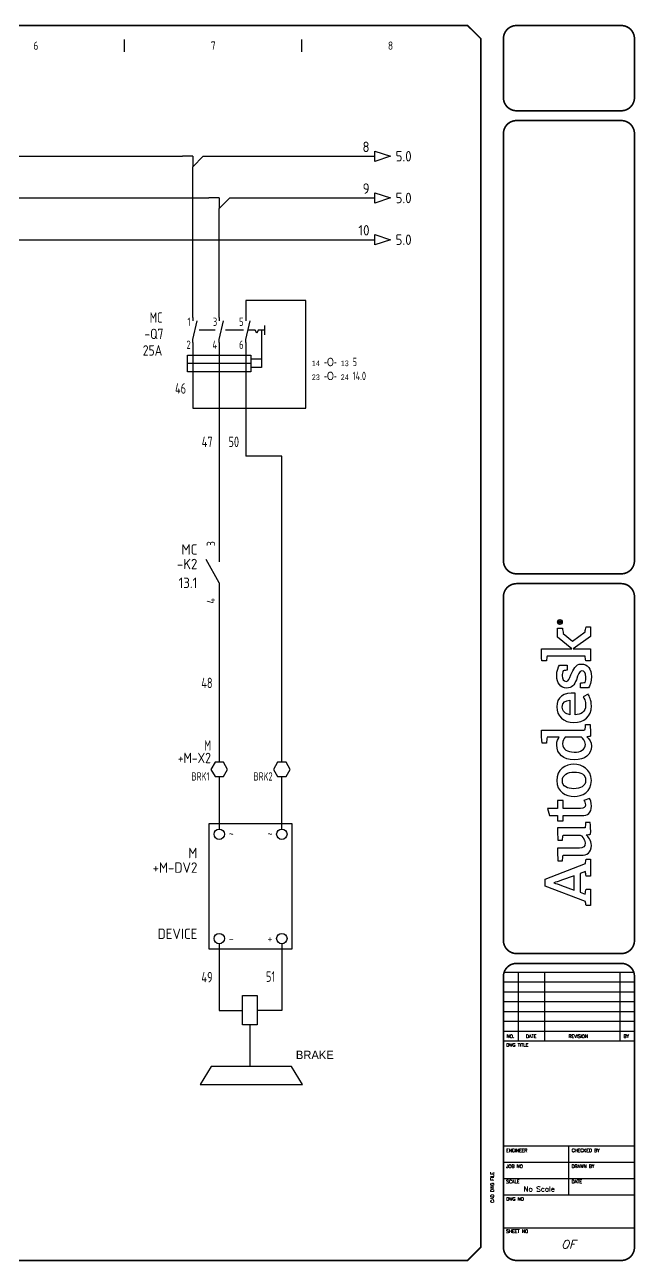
# Model space of a CAD drawing. Header units: millimetres. Extents: x 0 to 840, y 0 to 593.
# Drawn here: x 547 to 840, y 0 to 593 of the extents above; entities that cross this region are included whole.
import ezdxf
from ezdxf.enums import TextEntityAlignment as Align

# ---------------------------------------------------------------- set-up
doc = ezdxf.new("R2010")
doc.units = ezdxf.units.MM
doc.header["$LTSCALE"] = 10
doc.header["$MEASUREMENT"] = 0
doc.linetypes.add('DASHED', pattern=[0.75, 0.5, -0.25])
for name, color, linetype in [('DESC', 150, 'Continuous'), ('LAYER_1', 160, 'Continuous'), ('LINK', 9, 'DASHED'), ('LOC', 8, 'Continuous'), ('MISC', 7, 'Continuous'), ('RED_2.5mm^2', 1, 'Continuous'), ('RED_4.0mm^2', 1, 'Continuous'), ('SYMS', 7, 'Continuous'), ('TAGS', 150, 'Continuous'), ('TAN_4.0mm^2', 253, 'Continuous'), ('TERMS', 123, 'Continuous'), ('TITLE', 7, 'Continuous'), ('WIRENO', 72, 'Continuous'), ('WIREREF', 52, 'Continuous'), ('XREF', 7, 'Continuous'), ('XREFCHILD', 134, 'Continuous')]:
    doc.layers.add(name, color=color, linetype=linetype)
doc.styles.add('ITALIC', font='ITALIC')
doc.styles.add('SIMPLEX', font='simplex')
doc.styles.add('WD_IEC', font='isocp2.shx', dxfattribs={"width": 0.9, "height": 4})

# ---------------------------------------------------------------- blocks, each defined once
blk = doc.blocks.new('VCR21')
for p, q in [((0, 7.5), (0, 2.5)), ((0, -2.5), (-3.125, 3.125)), ((0, -2.5), (0, -7.5))]:
    blk.add_line(p, q)
at = {"style": 'WD_IEC'}
for tag, p in [('INST', (-5.25, 7.75)), ('LOC', (-5.25, 4.25)), ('TAG2', (-5.25, 0.75)), ('XREF', (-5.25, -3.75)), ('DESC1', (-5.25, -7.6)), ('DESC2', (-5.25, -11.1)), ('DESC3', (-5.25, -14.6))]:
    blk.add_attdef(tag, text='', height=2.5, dxfattribs=at).set_placement(p, align=Align.RIGHT)
blk.add_attdef('TERM01', text='', height=2, rotation=90, dxfattribs=at).set_placement((-1, 7.5), align=Align.RIGHT)
at = {"style": 'WD_IEC', "flags": 1}
for tag, p, height in [('X2TERM01', (0, 7.5), 0.32), ('X4LINK', (-2, 0), 0.32), ('X1LINK', (-0.5, 0), 0.32), ('CONTACT', (4, -3.5), 1), ('FAMILY', (4, -5), 1), ('X8TERM02', (0, -7.5), 0.32)]:
    blk.add_attdef(tag, p, '', height=height, dxfattribs=at)
at = {"style": 'WD_IEC'}
blk.add_attdef('TERM02', (-1, -7.5), '', height=2, rotation=90, dxfattribs=at)
blk = doc.blocks.new('VDV1TF')
blk.add_lwpolyline([(-2.5, -15), (17.5, -15), (17.5, 15), (-2.5, 15)], close=True)
for centre in [(0, 12.5), (15, 12.5), (0, -12.5), (15, -12.5)]:
    blk.add_circle(centre, 1.25)
at = {"style": 'WD_IEC'}
for tag, p in [('INST', (-5.25, 10.25)), ('LOC', (-5.25, 6.75)), ('TAG1', (-5.25, 3.25)), ('XREF', (-5.25, -1.6)), ('DESC1', (-5.25, -5.6)), ('DESC2', (-5.25, -9.1)), ('DESC3', (-5.25, -12.6))]:
    blk.add_attdef(tag, text='', height=2.5, dxfattribs=at).set_placement(p, align=Align.RIGHT)
at = {"style": 'WD_IEC', "flags": 1}
for tag, p, height in [('X4TERM02', (-1.25, 12.5), 0.32), ('X2TERM02', (0, 13.75), 0.32), ('X2TERM04', (15, 13.75), 0.32), ('X1TERM04', (16.25, 12.5), 0.32), ('X4TERM01', (-1.25, -12.5), 0.32), ('X8TERM01', (0, -13.75), 0.32), ('X8TERM03', (15, -13.75), 0.32), ('X1TERM03', (16.25, -12.5), 0.32), ('ASSYCODE', (18.5, -16.5), 1), ('FAMILY', (18.5, -18), 1), ('CATDESC', (18.5, -19.5), 1)]:
    blk.add_attdef(tag, p, '', height=height, dxfattribs=at)
at = {"style": 'WD_IEC'}
for tag, p in [('TERM02', (2.25, 12.5)), ('TERM01', (2.25, -12.5))]:
    blk.add_attdef(tag, text='', height=2, dxfattribs=at).set_placement(p, align=Align.MIDDLE_LEFT)
for tag, p in [('TERM04', (12.75, 12.5)), ('TERM03', (12.75, -12.5))]:
    blk.add_attdef(tag, text='', height=2, dxfattribs=at).set_placement(p, align=Align.MIDDLE_RIGHT)
at = {"lineweight": 15, "style": 'WD_IEC', "flags": 1}
for tag, p in [('MFG', (7.5, 5)), ('CAT', (7.5, 1))]:
    blk.add_attdef(tag, text='', height=2.7, dxfattribs=at).set_placement(p, align=Align.CENTER)
at = {"lineweight": 15, "style": 'WD_IEC'}
for tag, p in [('RATING1', (7.5, -3)), ('RATING2', (7.5, -7))]:
    blk.add_attdef(tag, text='', height=2.5, dxfattribs=at).set_placement(p, align=Align.CENTER)
blk = doc.blocks.new('HA1S1')
blk.add_lwpolyline([(0, 1.25), (3.75, 0), (0, -1.25)], close=True)
at = {"style": 'WD_IEC'}
for tag, height, flags, p in [('WIRENO', 2.5, 8, (-1.25, 1)), ('SIGCODE', 1, 1, (5, 1.8))]:
    blk.add_attdef(tag, text='', height=height, dxfattribs=dict(at, flags=flags)).set_placement(p, align=Align.RIGHT)
at = {"style": 'WD_IEC', "flags": 1}
blk.add_attdef('X4TERM01', (0, 0), '', height=0.32, dxfattribs=at)
at = {"style": 'WD_IEC'}
blk.add_attdef('XREF', text='', height=2.5, dxfattribs=at).set_placement((5, 0), align=Align.MIDDLE_LEFT)
blk.add_attdef('DESC1', text='', height=2.5, dxfattribs=at).set_placement((-1.25, -1), align=Align.TOP_RIGHT)
blk = doc.blocks.new('VT0003')
for p, q in [((-1, 1.73), (-2, 0)), ((-2, 0), (-1, -1.73)), ((1, 1.73), (-1, 1.73)), ((2, 0), (1, 1.73)), ((1, -1.73), (2, 0)), ((-1, -1.73), (1, -1.73))]:
    blk.add_line(p, q)
at = {"style": 'WD_IEC', "width": 0.7}
for tag, p in [('INST', (-2, 7.5)), ('LOC', (-2, 4.5))]:
    blk.add_attdef(tag, text='', height=2.5, dxfattribs=at).set_placement(p, align=Align.RIGHT)
at = {"linetype": 'Continuous', "style": 'WD_IEC'}
for tag, height, width, flags, p in [('TAGSTRIP', 2.5, 0.9, 8, (-2, 1.5)), ('MFG', 0.25, 0.8, 1, (-2, -2.5)), ('CAT', 0.25, 0.8, 1, (-2, -3)), ('ASSYCODE', 0.25, 0.8, 1, (-2, -3.5))]:
    blk.add_attdef(tag, text='', height=height, dxfattribs=dict(at, width=width, flags=flags)).set_placement(p, align=Align.RIGHT)
at = {"linetype": 'Continuous', "style": 'WD_IEC', "width": 0.8, "flags": 8}
blk.add_attdef('TERM01', text='', height=2, dxfattribs=at).set_placement((0, 0), align=Align.MIDDLE_CENTER)
at = {"style": 'WD_IEC', "flags": 1}
for tag, p, height in [('X4TERM01', (-2, 0), 0.256), ('X4TERMDESC01', (-1.88, -0.37), 0.4), ('X2TERM01', (0, 1.73), 0.256), ('X2TERMDESC01', (0.15, 1.21), 0.4), ('X2PIN01', (0.52, 1.34), 0.4), ('X1PIN01', (1.39, 0.26), 0.4), ('X1TERMDESC01', (1.88, -0.39), 0.4), ('X1TERM01', (2, 0), 0.256), ('X4PIN01', (-1.82, -0.6), 0.4), ('X8TERM01', (0, -1.73), 0.256), ('X8TERMDESC01', (0, -2.11), 0.4), ('X8PIN01', (0.41, -1.54), 0.4), ('LINKTERM', (1.52, -1.15), 0.4), ('STRIPSEQ', (2.52, -3.93), 0.4)]:
    blk.add_attdef(tag, p, '', height=height, dxfattribs=at)
blk = doc.blocks.new('AI9-BLK2')
at = {"layer": 'LAYER_1', "color": 7}
blk.add_circle((0, 0), 2.03, dxfattribs=at)
blk.add_open_spline([(1.7, 0), (1.7, -1), (1, -1.8), (0, -1.8), (-1, -1.8), (-1.7, -1), (-1.7, 0), (-1.7, 1), (-1, 1.8), (0, 1.8), (1, 1.8), (1.7, 1), (1.7, 0)], degree=3, knots=[0, 0, 0, 0, 1, 1, 1, 2, 2, 2, 3, 3, 3, 4, 4, 4, 4], dxfattribs=at)
blk = doc.blocks.new('AI9-BLK1')
at = {"layer": 'LAYER_1', "color": 7}
for points, knots in [([(0.7, -1.1), (0.7, -1.1), (0.2, -0.4), (0.2, -0.4), (0.1, -0.2), (0, -0.2), (-0.1, -0.1), (0.3, 0), (0.5, 0.2), (0.5, 0.5), (0.5, 0.8), (0.3, 1.1), (-0.2, 1.1), (-0.2, 1.1), (-0.8, 1.1), (-0.8, 1.1), (-0.8, 1.1), (-0.8, -1.1), (-0.8, -1.1), (-0.8, -1.1), (-0.5, -1.1), (-0.5, -1.1), (-0.5, -1.1), (-0.5, -0.1), (-0.5, -0.1), (-0.4, -0.1), (-0.3, -0.2), (-0.2, -0.3), (-0.2, -0.3), (0.3, -1.1), (0.3, -1.1), (0.3, -1.1), (0.7, -1.1), (0.7, -1.1)], [0, 0, 0, 0, 1, 1, 1, 2, 2, 2, 3, 3, 3, 4, 4, 4, 5, 5, 5, 6, 6, 6, 7, 7, 7, 8, 8, 8, 9, 9, 9, 10, 10, 10, 11, 11, 11, 11]), ([(0.2, 0.5), (0.2, 0.2), (-0.1, 0.1), (-0.3, 0.1), (-0.3, 0.1), (-0.5, 0.1), (-0.5, 0.1), (-0.5, 0.1), (-0.5, 0.8), (-0.5, 0.8), (-0.5, 0.8), (-0.2, 0.8), (-0.2, 0.8), (0.1, 0.8), (0.2, 0.7), (0.2, 0.5)], [0, 0, 0, 0, 1, 1, 1, 2, 2, 2, 3, 3, 3, 4, 4, 4, 5, 5, 5, 5])]:
    blk.add_open_spline(points, degree=3, knots=knots, dxfattribs=at)
blk = doc.blocks.new('LOGO')
for points, knots in [([(35.2, 4.3), (35.2, 4.3), (22.1, 38.1), (22.1, 38.1), (22.1, 38.1), (16.1, 38.1), (16.1, 38.1), (16.1, 38.1), (3.2, 4.3), (3.2, 4.3), (2.2, 4.2), (0.9, 4), (0, 3.7), (0, 3.7), (0, 0), (0, 0), (0, 0), (13.7, 0), (13.7, 0), (13.7, 0), (13.7, 3.7), (13.7, 3.7), (12.4, 4), (10.9, 4.3), (9.5, 4.4), (9.5, 4.4), (11.1, 8.8), (11.1, 8.8), (11.1, 8.8), (26.8, 8.8), (26.8, 8.8), (26.8, 8.8), (28.4, 4.3), (28.4, 4.3), (27, 4.2), (25.8, 4), (24.5, 3.7), (24.5, 3.7), (24.5, 0), (24.5, 0), (24.5, 0), (38.7, 0), (38.7, 0), (38.7, 0), (38.7, 3.7), (38.7, 3.7), (37.9, 3.9), (36, 4.3), (35.2, 4.3)], [0, 0, 0, 0, 1, 1, 1, 2, 2, 2, 3, 3, 3, 4, 4, 4, 5, 5, 5, 6, 6, 6, 7, 7, 7, 8, 8, 8, 9, 9, 9, 10, 10, 10, 11, 11, 11, 12, 12, 12, 13, 13, 13, 14, 14, 14, 15, 15, 15, 16, 16, 16, 16]), ([(70.8, 23.1), (70.8, 23.1), (70.8, 27.7), (70.8, 27.7), (70.8, 27.7), (75.3, 27.7), (75.3, 27.7), (75.3, 27.7), (75.3, 34.3), (75.3, 34.3), (75.3, 34.3), (81.3, 36.2), (81.3, 36.2), (81.3, 36.2), (81.3, 27.7), (81.3, 27.7), (81.3, 27.7), (88, 27.7), (88, 27.7), (88, 27.7), (88, 23.1), (88, 23.1), (88, 23.1), (81.3, 23.1), (81.3, 23.1), (81.3, 23.1), (81.3, 8.4), (81.3, 8.4), (81.3, 5.6), (82.1, 4.3), (84.3, 4.3), (86, 4.3), (87.5, 5.1), (88, 5.5), (88, 5.5), (89.7, 0.9), (89.7, 0.9), (88.7, 0.3), (86.5, -0.7), (83.2, -0.7), (77.6, -0.7), (75.3, 2.4), (75.3, 7.4), (75.3, 7.4), (75.3, 23.1), (75.3, 23.1), (75.3, 23.1), (70.8, 23.1), (70.8, 23.1)], [0, 0, 0, 0, 1, 1, 1, 2, 2, 2, 3, 3, 3, 4, 4, 4, 5, 5, 5, 6, 6, 6, 7, 7, 7, 8, 8, 8, 9, 9, 9, 10, 10, 10, 11, 11, 11, 12, 12, 12, 13, 13, 13, 14, 14, 14, 15, 15, 15, 16, 16, 16, 16]), ([(147.1, 4.7), (147.1, 5.4), (147, 6.1), (147, 6.9), (147, 6.9), (147, 41.1), (147, 41.1), (143.4, 41.2), (139.3, 41), (136.1, 40.7), (136.1, 40.7), (136.1, 37), (136.1, 37), (137.7, 36.8), (139.6, 36.6), (141, 36.4), (141, 36.4), (141, 36.4), (141, 36.4), (141, 36.4), (141, 26.2), (141, 26.2), (140, 27.1), (138, 28.4), (134.3, 28.4), (127.3, 28.4), (122, 22.6), (122, 13.8), (122, 4.5), (126.6, -0.7), (133.4, -0.7), (137.1, -0.7), (139.6, 1.1), (141.3, 3.1), (141.3, 2.1), (141.6, 0.6), (141.8, 0), (145.2, -0.2), (148.7, 0.1), (151.7, 0.4), (151.7, 0.4), (151.7, 4.1), (151.7, 4.1), (150.2, 4.2), (148.4, 4.5), (147.1, 4.7)], [0, 0, 0, 0, 1, 1, 1, 2, 2, 2, 3, 3, 3, 4, 4, 4, 5, 5, 5, 6, 6, 6, 7, 7, 7, 8, 8, 8, 9, 9, 9, 10, 10, 10, 11, 11, 11, 12, 12, 12, 13, 13, 13, 14, 14, 14, 15, 15, 15, 15]), ([(229.4, 4.6), (229.4, 4.6), (221.5, 15.2), (221.5, 15.2), (221.5, 15.2), (228, 23), (228, 23), (229.4, 23.1), (231.3, 23.3), (232.4, 23.6), (232.4, 23.6), (232.4, 27.7), (232.4, 27.7), (232.4, 27.7), (225, 27.7), (225, 27.7), (225, 27.7), (215.2, 15.6), (215.2, 15.6), (215.2, 15.6), (215.2, 41.2), (215.2, 41.2), (211.8, 41.3), (208.2, 41.2), (205.1, 40.9), (205.1, 40.9), (205.1, 36.9), (205.1, 36.9), (206.5, 36.8), (208, 36.6), (209.1, 36.5), (209.1, 36.5), (209.1, 4.5), (209.1, 4.5), (207.8, 4.4), (206.3, 4.2), (205.1, 4), (205.1, 4), (205.1, 0), (205.1, 0), (205.1, 0), (215.2, 0), (215.2, 0), (215.2, 0), (215.2, 14.5), (215.2, 14.5), (215.2, 14.5), (225.6, 0), (225.6, 0), (225.6, 0), (233.7, 0), (233.7, 0), (233.7, 0), (233.7, 3.8), (233.7, 3.8), (232.2, 4.2), (230.6, 4.4), (229.4, 4.6)], [0, 0, 0, 0, 1, 1, 1, 2, 2, 2, 3, 3, 3, 4, 4, 4, 5, 5, 5, 6, 6, 6, 7, 7, 7, 8, 8, 8, 9, 9, 9, 10, 10, 10, 11, 11, 11, 12, 12, 12, 13, 13, 13, 14, 14, 14, 15, 15, 15, 16, 16, 16, 17, 17, 17, 18, 18, 18, 19, 19, 19, 19]), ([(12.8, 13.8), (12.8, 13.8), (16.6, 24.3), (16.6, 24.3), (17.8, 27.5), (18.2, 28.8), (18.8, 30.9), (18.8, 30.9), (18.9, 30.9), (18.9, 30.9), (19.6, 28.9), (20, 27.5), (21.1, 24.3), (21.1, 24.3), (24.9, 13.8), (24.9, 13.8), (24.9, 13.8), (12.8, 13.8), (12.8, 13.8)], [0, 0, 0, 0, 1, 1, 1, 2, 2, 2, 3, 3, 3, 4, 4, 4, 5, 5, 5, 6, 6, 6, 6]), ([(59.7, -0.1), (59.5, 0.6), (59.2, 2.6), (59.1, 3.8), (57.8, 2), (54.9, -0.7), (50.2, -0.7), (44.2, -0.7), (42, 3.1), (42, 8.1), (42, 8.1), (42, 22.9), (42, 22.9), (40.6, 23.2), (38.8, 23.4), (37.3, 23.5), (37.3, 23.5), (37.3, 27.3), (37.3, 27.3), (40.3, 27.6), (44.4, 27.8), (48, 27.6), (48, 27.6), (48, 9.3), (48, 9.3), (48, 6.2), (49.1, 4.5), (52.3, 4.5), (55.8, 4.5), (58.4, 7.9), (59, 8.6), (59, 8.6), (59, 23), (59, 23), (57.8, 23.2), (56, 23.4), (54.6, 23.5), (54.6, 23.5), (54.6, 27.3), (54.6, 27.3), (57.6, 27.7), (61.5, 27.8), (65, 27.7), (65, 27.7), (65, 4.6), (65, 4.6), (66.3, 4.4), (68.1, 4.2), (69.6, 4.1), (69.6, 4.1), (69.6, 0.3), (69.6, 0.3), (66.7, 0), (63, -0.2), (59.7, -0.1)], [0, 0, 0, 0, 1, 1, 1, 2, 2, 2, 3, 3, 3, 4, 4, 4, 5, 5, 5, 6, 6, 6, 7, 7, 7, 8, 8, 8, 9, 9, 9, 10, 10, 10, 11, 11, 11, 12, 12, 12, 13, 13, 13, 14, 14, 14, 15, 15, 15, 16, 16, 16, 17, 17, 17, 18, 18, 18, 18]), ([(104.8, -0.7), (95.2, -0.7), (91.4, 7), (91.4, 13.8), (91.4, 20.6), (95.1, 28.4), (104.6, 28.4), (114.1, 28.4), (118.3, 20.8), (118.3, 14), (118.3, 7.2), (114.2, -0.7), (104.8, -0.7)], [0, 0, 0, 0, 1, 1, 1, 2, 2, 2, 3, 3, 3, 4, 4, 4, 4]), ([(104.5, 23.6), (99.6, 23.6), (97.8, 19.5), (97.8, 14), (97.8, 8.5), (99.9, 4.1), (104.8, 4.1), (109.8, 4.1), (111.8, 8.2), (111.8, 13.8), (111.8, 19.3), (109.5, 23.6), (104.5, 23.6)], [0, 0, 0, 0, 1, 1, 1, 2, 2, 2, 3, 3, 3, 4, 4, 4, 4]), ([(141, 7.6), (140.3, 6.7), (138.2, 4.3), (135, 4.3), (130.5, 4.3), (128.5, 8.1), (128.5, 13.8), (128.5, 19.6), (130.9, 23.5), (135.4, 23.5), (138.3, 23.5), (139.9, 22.3), (141, 21.3), (141, 21.3), (141, 7.6), (141, 7.6)], [0, 0, 0, 0, 1, 1, 1, 2, 2, 2, 3, 3, 3, 4, 4, 4, 5, 5, 5, 5]), ([(167.6, 4.1), (171.4, 4.1), (173.8, 5.5), (175, 6.2), (175, 6.2), (177.1, 2.1), (177.1, 2.1), (175.5, 1.1), (172.6, -0.7), (167.2, -0.7), (158.2, -0.7), (153.3, 5.5), (153.3, 14), (153.3, 22.5), (158.9, 28.4), (166.4, 28.4), (174.6, 28.4), (178.7, 22.5), (177.9, 12.9), (177.9, 12.9), (159.8, 12.9), (159.8, 12.9), (160, 7.9), (162.3, 4.1), (167.6, 4.1)], [0, 0, 0, 0, 1, 1, 1, 2, 2, 2, 3, 3, 3, 4, 4, 4, 5, 5, 5, 6, 6, 6, 7, 7, 7, 8, 8, 8, 8]), ([(172, 17.3), (171.9, 20.8), (170.4, 23.7), (166.3, 23.7), (162.6, 23.7), (160.6, 21.2), (159.9, 17.3), (159.9, 17.3), (172, 17.3), (172, 17.3)], [0, 0, 0, 0, 1, 1, 1, 2, 2, 2, 3, 3, 3, 3]), ([(193.3, 16.4), (190.2, 17.6), (187.8, 18.3), (187.8, 20.5), (187.8, 22.6), (189.9, 23.7), (192.6, 23.7), (194.1, 23.7), (195.6, 23.5), (196.8, 23.1), (196.9, 21.9), (197.1, 20.1), (197.3, 19.6), (197.3, 19.6), (201.3, 19.6), (201.3, 19.6), (201.3, 19.6), (201.3, 26.1), (201.3, 26.1), (200.2, 26.8), (197.1, 28.4), (192.4, 28.4), (186.5, 28.4), (182.2, 25), (182.2, 20.1), (182.2, 15.7), (184.9, 13.4), (189.1, 11.9), (193.4, 10.4), (196.7, 9.3), (196.7, 7.2), (196.7, 5.1), (195, 3.9), (191.4, 3.9), (189.9, 3.9), (188.1, 4.1), (187, 4.6), (186.9, 5.9), (186.6, 7.8), (186.3, 8.4), (186.3, 8.4), (182.3, 8.4), (182.3, 8.4), (182.3, 8.4), (182.3, 1.6), (182.3, 1.6), (182.3, 1.6), (182.3, 1.6), (182.3, 1.6), (184.1, 0.5), (187.5, -0.8), (191.8, -0.8), (198.3, -0.8), (202.4, 2.6), (202.4, 7.8), (202.4, 12.5), (197.8, 14.6), (193.3, 16.4)], [0, 0, 0, 0, 1, 1, 1, 2, 2, 2, 3, 3, 3, 4, 4, 4, 5, 5, 5, 6, 6, 6, 7, 7, 7, 8, 8, 8, 9, 9, 9, 10, 10, 10, 11, 11, 11, 12, 12, 12, 13, 13, 13, 14, 14, 14, 15, 15, 15, 16, 16, 16, 17, 17, 17, 18, 18, 18, 19, 19, 19, 19])]:
    blk.add_open_spline(points, degree=3, knots=knots)
for name, p in [('AI9-BLK2', (237.6, 25.7)), ('AI9-BLK1', (237.8, 25.7))]:
    blk.add_blockref(name, p)
blk = doc.blocks.new('acade_title')
at = {"layer": 'SYMS'}
for p, q in [((595, 580), (595, 586)), ((680, 580), (680, 586))]:
    blk.add_line(p, q, dxfattribs=at)
at = {"layer": 'TITLE'}
for p, q in [((765.79, 586.36), (765.79, 551.29)), ((776.63, 138.97), (839.44, 138.97)), ((783.7, 138.97), (783.7, 106)), ((796.26, 138.97), (796.26, 106)), ((832.38, 138.97), (832.38, 106)), ((776.63, 134.26), (839.44, 134.26)), ((776.63, 129.55), (839.44, 129.55)), ((776.63, 124.84), (839.44, 124.84)), ((776.63, 120.13), (839.44, 120.13)), ((776.63, 115.42), (839.44, 115.42)), ((776.63, 110.71), (839.44, 110.71)), ((776.63, 106), (839.44, 106)), ((765.79, 7.07), (765.79, 55.62)), ((776.63, 55.75), (839.44, 55.75)), ((808.04, 32.19), (808.04, 55.75)), ((776.63, 47.89), (839.44, 47.89)), ((776.63, 40.04), (839.44, 40.04)), ((776.63, 32.19), (839.44, 32.19)), ((776.63, 16.49), (839.44, 16.49))]:
    blk.add_line(p, q, dxfattribs=at)
at = {"layer": 'TITLE', "const_width": 0.784}
blk.add_lwpolyline([(765.79, 7.07), (765.79, 586.36), (759.5, 592.64), (7.07, 592.64), (0.79, 586.36), (0.79, 7.07), (7.07, 0.79), (759.5, 0.79)], close=True, dxfattribs=at)
for points in [[(782.91, 592.64, 0.414214), (776.63, 586.36, 0.414214)], [(839.44, 586.36, 0.414214), (833.16, 592.64, 0.414214)], [(776.63, 558.09, 0.414214), (782.91, 551.81, 0.414214)], [(833.16, 551.81, 0.414214), (839.44, 558.09, 0.414214)], [(782.91, 547.1, 0.414214), (776.63, 540.82, 0.414214)], [(839.44, 540.82, 0.414214), (833.16, 547.1, 0.414214)], [(776.63, 336.15, 0.414214), (782.91, 329.87, 0.414214)], [(833.16, 329.87, 0.414214), (839.44, 336.15, 0.414214)], [(782.91, 325.16, 0.414214), (776.63, 318.88, 0.414214)], [(839.44, 318.88, 0.414214), (833.16, 325.16, 0.414214)], [(776.63, 154.15, 0.414214), (782.91, 147.87, 0.414214)], [(833.16, 147.87, 0.414214), (839.44, 154.15, 0.414214)], [(782.91, 143.16, 0.414214), (776.63, 136.88, 0.414214)], [(839.44, 136.88, 0.414214), (833.16, 143.16, 0.414214)], [(776.63, 7.07, 0.414214), (782.91, 0.79, 0.414214)], [(833.16, 0.79, 0.414214), (839.44, 7.07, 0.414214)]]:
    blk.add_lwpolyline(points, format="xyb", dxfattribs=at)
for points in [[(833.16, 592.64), (782.91, 592.64)], [(776.63, 586.36), (776.63, 558.09)], [(839.44, 586.36), (839.44, 558.09)], [(833.16, 551.81), (782.91, 551.81)], [(833.16, 547.1), (782.91, 547.1)], [(776.63, 540.82), (776.63, 336.15)], [(839.44, 540.82), (839.44, 336.15)], [(782.91, 329.87), (833.16, 329.87)], [(782.91, 325.16), (833.16, 325.16)], [(782.91, 147.87), (833.16, 147.87)], [(782.91, 143.16), (833.16, 143.16)], [(776.63, 136.88), (776.63, 7.07)], [(839.44, 136.88), (839.44, 7.07)], [(782.91, 0.79), (833.16, 0.79)]]:
    blk.add_lwpolyline(points, dxfattribs=at)
at = {"layer": 'TITLE', "color": 7, "const_width": 0.784}
for points in [[(776.63, 318.88), (776.63, 154.15)], [(839.44, 318.88), (839.44, 154.15)]]:
    blk.add_lwpolyline(points, dxfattribs=at)
at = {"xscale": 0.571500000000015, "yscale": 0.571500000000015, "zscale": 0.571500000000015, "rotation": 90}
blk.add_blockref('LOGO', (818.39, 170.97), dxfattribs=at)
at = {"layer": 'SYMS', "style": 'WD_IEC', "width": 0.9}
for s, p in [('6', (552.5, 581)), ('7', (637.5, 581)), ('8', (722.5, 581))]:
    blk.add_text(s, height=4, dxfattribs=at).set_placement(p, align=Align.CENTER)
at = {"layer": 'TITLE', "color": 1}
for s, height, style, p in [('NO.', 1.57, 'SIMPLEX', (780.03, 108.22)), ('DATE', 1.57, 'SIMPLEX', (789.98, 108.22)), ('REVISION', 1.57, 'SIMPLEX', (812.49, 108.22)), ('BY', 1.57, 'SIMPLEX', (835.52, 108.22)), ('OF', 4, 'ITALIC', (807.77, 8.51))]:
    blk.add_text(s, height=height, dxfattribs=dict(at, style=style)).set_placement(p, align=Align.MIDDLE)
at = {"layer": 'TITLE', "color": 1, "style": 'SIMPLEX'}
for s, p in [('DWG TITLE', (777.94, 103.25)), ('ENGINEER', (777.94, 52.74)), ('CHECKED BY', (809.35, 52.74)), ('JOB NO', (777.94, 45.15)), ('DRAWN BY', (809.35, 45.15)), ('SCALE', (777.94, 37.82)), ('DATE', (809.35, 37.82)), ('DWG NO', (777.94, 29.44)), ('SHEET NO', (777.94, 14))]:
    blk.add_text(s, height=1.57, dxfattribs=at).set_placement(p)
blk.add_text('CAD DWG FILE', height=1.5703, rotation=90, dxfattribs=at).set_placement((772.05, 28.4))
at = {"layer": 'TITLE', "color": 1, "style": 'ITALIC'}
for tag, height, p in [('TITLE#1', 3, (806.47, 85.58)), ('TITLE#2', 3, (806.47, 80.5)), ('TITLE#3', 3, (806.47, 75.41)), ('TITLE#4', 3, (806.47, 70.33)), ('DWG#', 4, (806.47, 20.76))]:
    blk.add_attdef(tag, text='', height=height, dxfattribs=at).set_placement(p, align=Align.CENTER)
at = {"layer": 'TITLE', "color": 1, "style": 'SIMPLEX'}
blk.add_attdef('CAD#', (772.63, 49.19), '', height=2.5, rotation=90, dxfattribs=at)
at = {"layer": 'TITLE', "color": 1}
for tag, p, height, style in [('ENGINEER', (783.37, 49.19), 2.5, 'ITALIC'), ('CHKDBY', (813.2, 49.2), 2.5, 'ITALIC'), ('JOB#', (789.06, 41.3), 2.5, 'SIMPLEX'), ('DRAWNBY', (814.95, 41.3), 2.5, 'ITALIC'), ('SCALE', (786.29, 33.76), 2.5, 'SIMPLEX'), ('DATE', (812.8, 33.76), 2.5, 'SIMPLEX'), ('SHTS', (815.9, 6.29), 4, 'ITALIC')]:
    blk.add_attdef(tag, p, '', height=height, dxfattribs=dict(at, style=style))
at = {"layer": 'TITLE', "color": 1, "style": 'ITALIC'}
blk.add_attdef('SH#', text='', height=4, dxfattribs=at).set_placement((799.54, 6.29), align=Align.RIGHT)
at = {"layer": 'TITLE', "color": 7, "flags": 9}
blk.add_attdef('WD_TB', (782.91, 0.79), '', height=3.14, dxfattribs=at)
blk = doc.blocks.new('WD_WNV')
at = {"linetype": 'Continuous', "style": 'WD_IEC', "width": 0.8}
blk.add_attdef('WIRENO', text='', height=2.5, dxfattribs=at).set_placement((-1.6, 0), align=Align.MIDDLE_RIGHT)
at = {"style": 'WD_IEC', "flags": 1}
for tag, p in [('W08USER', (-1, 0.375)), ('W04USER', (-1, 0.875)), ('W05USER', (-1, 0.75)), ('W09USER', (-1, 0.25)), ('W03USER', (-1, 1)), ('W06USER', (-1, 0.625)), ('W07USER', (-1, 0.5)), ('W02USER', (-1, 1.125)), ('W01USER', (-1, 1.25)), ('W10USER', (-1, 0.125))]:
    blk.add_attdef(tag, text='', height=0.08, dxfattribs=at).set_placement(p, align=Align.CENTER)
blk = doc.blocks.new('HDV1_04QM1')
for p, q in [((0, 0), (0, -0.75)), ((0, -5.25), (1.04, -0.75)), ((6.35, 0), (6.35, -0.75)), ((6.35, -5.25), (7.39, -0.75)), ((12.7, 0), (12.7, -0.75)), ((12.7, -5.25), (13.74, -0.75)), ((0, -6), (0, -5.25)), ((6.35, -6), (6.35, -5.25)), ((12.7, -6), (12.7, -5.25))]:
    blk.add_line(p, q)
at = {"linetype": 'Continuous'}
blk.add_line((17.2, -1.88), (17.2, -4.12), dxfattribs=at)
at = {"linetype": 'DASHED'}
for p, q in [((14.95, -3), (13.26, -3)), ((15.33, -3.75), (14.95, -3)), ((15.7, -3), (15.33, -3.75)), ((17.2, -3), (15.7, -3))]:
    blk.add_line(p, q, dxfattribs=at)
at = {"layer": 'LINK'}
for p, q in [((5.35, -3), (1.5, -3)), ((12.2, -3), (7.85, -3))]:
    blk.add_line(p, q, dxfattribs=at)
at = {"layer": 'SYMS'}
for p, q in [((16.45, -2.97), (16.45, -11.97)), ((13.95, -10.97), (-1.3, -10.97)), ((16.45, -9.97), (13.95, -9.97)), ((16.45, -11.97), (13.95, -11.97))]:
    blk.add_line(p, q, dxfattribs=at)
blk.add_lwpolyline([(13.95, -8.97), (13.95, -12.97), (-1.3, -12.97), (-1.3, -8.97)], close=True, dxfattribs=at)
at = {"linetype": 'Continuous', "style": 'WD_IEC', "width": 0.8}
for tag, p in [('TERM01', (-0.5, 0)), ('TERM03', (5.85, 0)), ('TERM05', (12.2, 0)), ('TERM02', (-0.5, -5.5)), ('TERM04', (5.85, -5.5)), ('TERM06', (12.2, -5.5))]:
    blk.add_attdef(tag, text='', height=1, dxfattribs=at).set_placement(p, align=Align.TOP_RIGHT)
at = {"style": 'WD_IEC', "width": 0.8}
for tag, p in [('LOC', (14.2, -1)), ('INST', (15.45, -1))]:
    blk.add_attdef(tag, text='', height=1, rotation=270, dxfattribs=at).set_placement(p, align=Align.RIGHT)
at = {"style": 'WD_IEC', "flags": 1}
for tag, p, height in [('X2TERM01', (0, 0), 0.18), ('X2TERM03', (6.35, 0), 0.18), ('X2TERM05', (12.7, 0), 0.18), ('FAMILY', (15.64, -4.5), 0.16), ('X8TERM02', (0, -6), 0.18), ('X8TERM04', (6.35, -6), 0.18), ('X8TERM06', (12.7, -6), 0.18)]:
    blk.add_attdef(tag, p, '', height=height, rotation=270, dxfattribs=at)
at = {"style": 'WD_IEC', "width": 0.8}
blk.add_attdef('XREF', text='', height=1, rotation=270, dxfattribs=at).set_placement((11.2, -3), align=Align.TOP_CENTER)
at = {"color": 7, "style": 'WD_IEC'}
for tag, p in [('X8LINK', (-1, -3)), ('X2LINK', (17.45, -3))]:
    blk.add_attdef(tag, p, '', height=0.16, rotation=270, dxfattribs=at)
at = {"style": 'WD_IEC', "flags": 1}
for tag, p, width in [('CONTACT', (15.3, -4.5), 0.9), ('ASSYCODE', (15.42, -5.8), 0.9), ('CAT', (15.79, -5.8), 0.8), ('MFG', (16.17, -5.8), 0.8)]:
    blk.add_attdef(tag, p, '', height=0.16, rotation=270, dxfattribs=dict(at, width=width))
at = {"style": 'WD_IEC', "width": 0.9}
for tag, p in [('DESC1', (20.48, -6.19)), ('TAG1', (20.48, -4.84)), ('DESC2', (20.48, -7.69)), ('DESC3', (20.48, -9.19))]:
    blk.add_attdef(tag, text='', height=1, dxfattribs=at).set_placement(p, align=Align.CENTER)
blk.add_attdef('RATING1', text='', height=1, dxfattribs=at).set_placement((17.87, -10.11), align=Align.MIDDLE_LEFT)
blk = doc.blocks.new('VT0_184')
for p, q in [((0, 0), (-2.5, 0)), ((0, 0), (0, -2.5)), ((0, -2.5), (2.5, 0))]:
    blk.add_line(p, q)
at = {"style": 'WD_IEC', "flags": 1}
for tag, p in [('X4TERM01', (-2.5, 0)), ('X1TERM01', (2.5, 0)), ('X8TERM01', (0, -2.5)), ('WDWSEQ', (1.53, -1.26))]:
    blk.add_attdef(tag, p, '', height=0.4, dxfattribs=at)

msp = doc.modelspace()

# ---------------------------------------------------------------- linework, layer by layer
msp.add_line((655.08, 113.74), (655.08, 93.79))
at = {"layer": 'RED_2.5mm^2'}
for p, q in [((640.4, 232.65), (640.4, 207.56)), ((670.4, 207.56), (670.4, 232.65)), ((640.4, 152.56), (640.4, 120.56)), ((670.4, 152.56), (670.4, 120.56)), ((640.4, 120.56), (651.58, 120.56)), ((670.4, 120.56), (658.58, 120.56))]:
    msp.add_line(p, q, dxfattribs=at)
at = {"layer": 'RED_4.0mm^2'}
for p, q in [((681.95, 460.8), (653.1, 460.8)), ((653.1, 460.8), (653.1, 452.68)), ((681.95, 409.31), (681.95, 460.8)), ((627.7, 440.68), (627.7, 409.31)), ((640.4, 440.68), (640.4, 345.56)), ((653.1, 440.68), (653.1, 386.22)), ((627.7, 409.31), (681.95, 409.31)), ((670.4, 386.22), (653.1, 386.22)), ((670.4, 239.57), (670.4, 386.22)), ((640.4, 315.56), (640.4, 239.57))]:
    msp.add_line(p, q, dxfattribs=at)
at = {"layer": 'SYMS'}
for points in [[(651.58, 127.74), (658.58, 127.74), (658.58, 113.74), (651.58, 113.74)], [(631.31, 85.04), (680.31, 85.04), (675.06, 93.79), (655.81, 93.79), (636.56, 93.79)]]:
    msp.add_lwpolyline(points, close=True, dxfattribs=at)
at = {"layer": 'TAN_4.0mm^2'}
for p, q in [((85, 530), (622.7, 530)), ((632.7, 530), (714.95, 530)), ((627.7, 452.68), (627.7, 525)), ((97.7, 510), (635.4, 510)), ((645.4, 510), (714.95, 510)), ((640.4, 452.68), (640.4, 505)), ((110.4, 490), (714.94, 490))]:
    msp.add_line(p, q, dxfattribs=at)

# ---------------------------------------------------------------- block references
ref = msp.add_blockref('acade_title', (0, 0))
ref.add_attrib('SCALE', 'No Scale', (786.29, 33.76), dxfattribs={"layer": 'MISC', "color": 1, "height": 2.5, "style": 'SIMPLEX'})
at = {"layer": 'SYMS'}
ref = msp.add_blockref('HA1S1', (714.95, 530), dxfattribs=dict(at, xscale=2, yscale=2, zscale=2))
ref.add_attrib('WIRENO', '8', dxfattribs={"layer": 'WIREREF', "height": 5, "style": 'WD_IEC', "flags": 8}).set_placement((712.45, 532), align=Align.RIGHT)
ref.add_attrib('XREF', '5.0', dxfattribs={"layer": 'XREF', "height": 5, "style": 'WD_IEC'}).set_placement((724.95, 530), align=Align.MIDDLE_LEFT)
ref = msp.add_blockref('HA1S1', (714.95, 510), dxfattribs=dict(at, xscale=2, yscale=2, zscale=2))
ref.add_attrib('WIRENO', '9', dxfattribs={"layer": 'WIREREF', "height": 5, "style": 'WD_IEC', "flags": 8}).set_placement((712.45, 512), align=Align.RIGHT)
ref.add_attrib('XREF', '5.0', dxfattribs={"layer": 'XREF', "height": 5, "style": 'WD_IEC'}).set_placement((724.95, 510), align=Align.MIDDLE_LEFT)
ref = msp.add_blockref('HA1S1', (714.94, 490), dxfattribs=dict(at, xscale=2, yscale=2, zscale=2))
ref.add_attrib('WIRENO', '10', dxfattribs={"layer": 'WIREREF', "height": 5, "style": 'WD_IEC', "flags": 8}).set_placement((712.44, 492), align=Align.RIGHT)
ref.add_attrib('XREF', '5.0', dxfattribs={"layer": 'XREF', "height": 5, "style": 'WD_IEC'}).set_placement((724.94, 490), align=Align.MIDDLE_LEFT)
ref = msp.add_blockref('HDV1_04QM1', (627.7, 452.68), dxfattribs=dict(at, xscale=2, yscale=2, zscale=2))
ref.add_attrib('TERM01', '1', dxfattribs={"layer": 'TERMS', "linetype": 'Continuous', "height": 4, "style": 'WD_IEC', "width": 0.85}).set_placement((626.7, 452.68), align=Align.TOP_RIGHT)
ref.add_attrib('TERM02', '2', dxfattribs={"layer": 'TERMS', "linetype": 'Continuous', "height": 4, "style": 'WD_IEC', "width": 0.8}).set_placement((626.7, 441.68), align=Align.TOP_RIGHT)
ref.add_attrib('TERM04', '4', dxfattribs={"layer": 'TERMS', "linetype": 'Continuous', "height": 4, "style": 'WD_IEC', "width": 0.85}).set_placement((639.4, 441.68), align=Align.TOP_RIGHT)
ref.add_attrib('TERM06', '6', dxfattribs={"layer": 'TERMS', "linetype": 'Continuous', "height": 4, "style": 'WD_IEC', "width": 0.85}).set_placement((652.1, 441.68), align=Align.TOP_RIGHT)
ref.add_attrib('RATING1', '25A', dxfattribs={"layer": 'MISC', "height": 5, "style": 'WD_IEC', "width": 0.9}).set_placement((603.74, 436.95), align=Align.MIDDLE_LEFT)
ref.add_attrib('TAG1', '-Q7', dxfattribs={"layer": 'TAGS', "height": 5, "style": 'WD_IEC', "width": 0.9}).set_placement((609.08, 442.35), align=Align.CENTER)
ref.add_attrib('TERM03', '3', dxfattribs={"layer": 'TERMS', "linetype": 'Continuous', "height": 4, "style": 'WD_IEC', "width": 0.8}).set_placement((639.4, 452.68), align=Align.TOP_RIGHT)
ref.add_attrib('TERM05', '5', dxfattribs={"layer": 'TERMS', "linetype": 'Continuous', "height": 4, "style": 'WD_IEC', "width": 0.85}).set_placement((652.1, 452.68), align=Align.TOP_RIGHT)
ref.add_attrib('LOC', 'MC', dxfattribs={"layer": 'LOC', "height": 5, "style": 'WD_IEC', "width": 0.8}).set_placement((613.15, 450.18), align=Align.RIGHT)
ref = msp.add_blockref('VCR21', (640.4, 330.56), dxfattribs=dict(at, xscale=2, yscale=2, zscale=2))
ref.add_attrib('TAG2', '-K2', dxfattribs={"layer": 'TAGS', "height": 5, "style": 'WD_IEC'}).set_placement((629.9, 332.06), align=Align.RIGHT)
ref.add_attrib('LOC', 'MC', dxfattribs={"layer": 'LOC', "height": 5, "style": 'WD_IEC'}).set_placement((629.9, 339.06), align=Align.RIGHT)
ref.add_attrib('XREF', '13.1', dxfattribs={"layer": 'XREFCHILD', "height": 5, "style": 'WD_IEC'}).set_placement((629.9, 323.06), align=Align.RIGHT)
ref.add_attrib('TERM01', '3', dxfattribs={"layer": 'TERMS', "height": 4, "rotation": 90, "style": 'WD_IEC'}).set_placement((638.4, 345.56), align=Align.RIGHT)
ref.add_attrib('TERM02', '4', (638.4, 315.56), dxfattribs={"layer": 'TERMS', "height": 4, "rotation": 90, "style": 'WD_IEC'})
ref = msp.add_blockref('VT0003', (640.4, 236.11), dxfattribs=dict(at, xscale=2, yscale=2, zscale=2))
ref.add_attrib('TAGSTRIP', '+M-X2', dxfattribs={"layer": 'TAGS', "linetype": 'Continuous', "height": 5, "style": 'WD_IEC', "width": 0.9, "flags": 8}).set_placement((636.4, 239.11), align=Align.RIGHT)
ref.add_attrib('TERM01', 'BRK1', dxfattribs={"layer": 'TERMS', "linetype": 'Continuous', "height": 4, "style": 'WD_IEC', "width": 0.8, "flags": 8}).set_placement((631.4, 232.77), align=Align.MIDDLE_CENTER)
ref.add_attrib('LOC', 'M', dxfattribs={"layer": 'LOC', "height": 5, "style": 'WD_IEC', "width": 0.7}).set_placement((636.4, 245.11), align=Align.RIGHT)
ref = msp.add_blockref('VT0003', (670.4, 236.11), dxfattribs=dict(at, xscale=2, yscale=2, zscale=2))
ref.add_attrib('TERM01', 'BRK2', dxfattribs={"layer": 'TERMS', "linetype": 'Continuous', "height": 4, "style": 'WD_IEC', "width": 0.8, "flags": 8}).set_placement((661.4, 232.77), align=Align.MIDDLE_CENTER)
ref = msp.add_blockref('VDV1TF', (640.4, 180.06), dxfattribs=dict(at, xscale=2, yscale=2, zscale=2))
ref.add_attrib('TAG1', '+M-DV2', dxfattribs={"layer": 'TAGS', "height": 5, "style": 'WD_IEC'}).set_placement((629.9, 186.56), align=Align.RIGHT)
ref.add_attrib('LOC', 'M', dxfattribs={"layer": 'LOC', "height": 5, "style": 'WD_IEC'}).set_placement((629.9, 193.56), align=Align.RIGHT)
ref.add_attrib('DESC3', 'DEVICE', dxfattribs={"layer": 'DESC', "height": 5, "style": 'WD_IEC'}).set_placement((629.9, 154.86), align=Align.RIGHT)
ref.add_attrib('TERM01', '-', dxfattribs={"layer": 'TERMS', "height": 4, "style": 'WD_IEC'}).set_placement((644.9, 155.06), align=Align.MIDDLE_LEFT)
ref.add_attrib('TERM02', '~', dxfattribs={"layer": 'TERMS', "height": 4, "style": 'WD_IEC'}).set_placement((644.9, 205.06), align=Align.MIDDLE_LEFT)
ref.add_attrib('TERM03', '+', dxfattribs={"layer": 'TERMS', "height": 4, "style": 'WD_IEC'}).set_placement((665.9, 155.06), align=Align.MIDDLE_RIGHT)
ref.add_attrib('TERM04', '~', dxfattribs={"layer": 'TERMS', "height": 4, "style": 'WD_IEC'}).set_placement((665.9, 205.06), align=Align.MIDDLE_RIGHT)
at = {"layer": 'TAN_4.0mm^2', "xscale": 2, "yscale": 2, "zscale": 2}
for p in [(627.7, 530), (640.4, 510)]:
    msp.add_blockref('VT0_184', p, dxfattribs=at)
at = {"layer": 'WIRENO'}
ref = msp.add_blockref('WD_WNV', (627.7, 418.72), dxfattribs=dict(at, xscale=2, yscale=2, zscale=2))
ref.add_attrib('WIRENO', '46', dxfattribs={"linetype": 'Continuous', "height": 5, "style": 'WD_IEC', "width": 0.8}).set_placement((624.5, 418.72), align=Align.MIDDLE_RIGHT)
ref = msp.add_blockref('WD_WNV', (640.4, 393.12), dxfattribs=dict(at, xscale=2, yscale=2, zscale=2))
ref.add_attrib('WIRENO', '47', dxfattribs={"linetype": 'Continuous', "height": 5, "style": 'WD_IEC', "width": 0.8}).set_placement((637.2, 393.12), align=Align.MIDDLE_RIGHT)
ref = msp.add_blockref('WD_WNV', (653.1, 393.12), dxfattribs=dict(at, xscale=2, yscale=2, zscale=2))
ref.add_attrib('WIRENO', '50', dxfattribs={"linetype": 'Continuous', "height": 5, "style": 'WD_IEC', "width": 0.8}).set_placement((649.9, 393.12), align=Align.MIDDLE_RIGHT)
ref = msp.add_blockref('WD_WNV', (640.4, 277.57), dxfattribs=dict(at, xscale=2, yscale=2, zscale=2))
ref.add_attrib('WIRENO', '48', dxfattribs={"linetype": 'Continuous', "height": 5, "style": 'WD_IEC', "width": 0.8}).set_placement((637.2, 277.57), align=Align.MIDDLE_RIGHT)
ref = msp.add_blockref('WD_WNV', (640.4, 136.56), dxfattribs=dict(at, xscale=2, yscale=2, zscale=2))
ref.add_attrib('WIRENO', '49', dxfattribs={"linetype": 'Continuous', "height": 5, "style": 'WD_IEC', "width": 0.8}).set_placement((637.2, 136.56), align=Align.MIDDLE_RIGHT)
ref = msp.add_blockref('WD_WNV', (670.4, 136.81), dxfattribs=dict(at, xscale=2, yscale=2, zscale=2))
ref.add_attrib('WIRENO', '51', dxfattribs={"linetype": 'Continuous', "height": 5, "style": 'WD_IEC', "width": 0.8}).set_placement((667.2, 136.81), align=Align.MIDDLE_RIGHT)

# ---------------------------------------------------------------- texts
at = {"layer": 'SYMS'}
msp.add_text('BRAKE', height=4, dxfattribs=at).set_placement((677.15, 97.31))
at = {"layer": 'XREF', "insert": (684.74, 433.4), "char_height": 4, "attachment_point": 1, "style": 'WD_IEC'}
msp.add_mtext('\\W0.80;{\\Fmonotxt.shx|c0;\\H0.67x;14 }{\\Facaderef.shx|c0;-O-} {\\Fmonotxt.shx|c0;\\H0.67x;13} 5\\P{\\Fmonotxt.shx|c0;\\H0.67x;23 }{\\Facaderef.shx|c0;-O-} {\\Fmonotxt.shx|c0;\\H0.67x;24} 14.0', dxfattribs=at)

doc.saveas('drawing.dxf')
